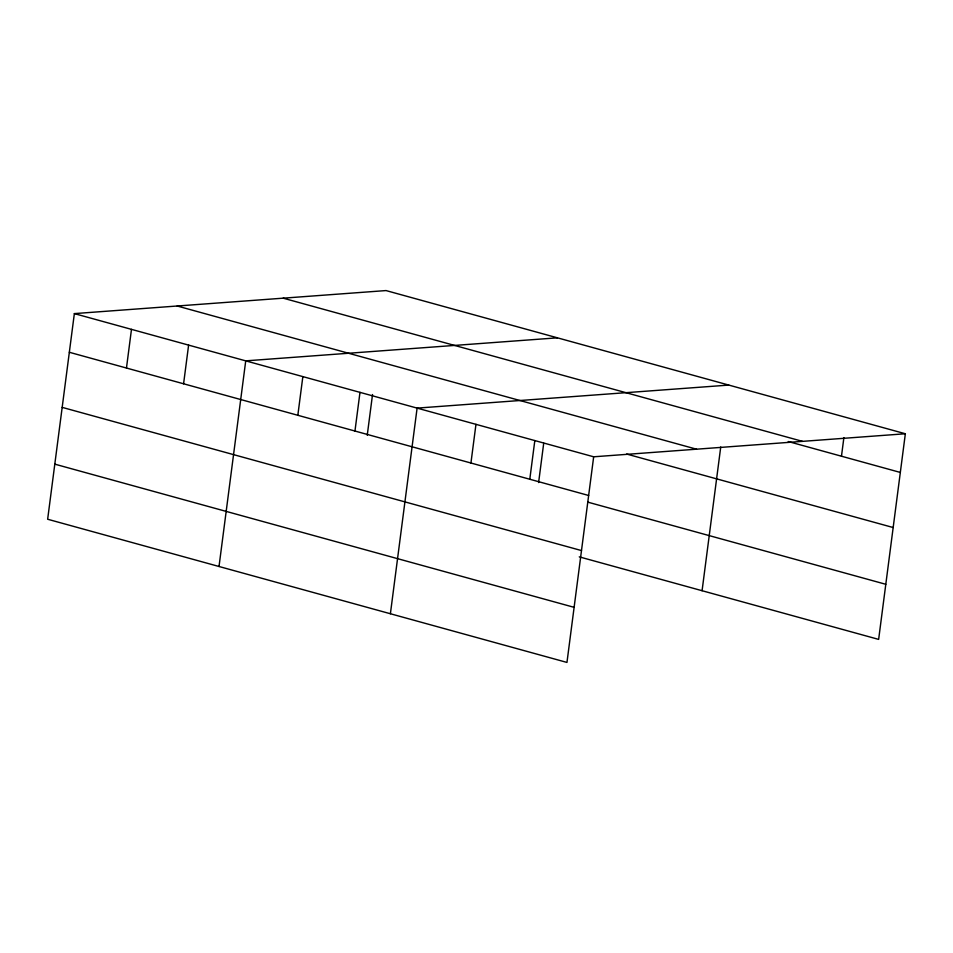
<?xml version="1.0" encoding="UTF-8"?>
<svg xmlns="http://www.w3.org/2000/svg" width="953" height="953" viewBox="0 0 953 953"><rect width="100%" height="100%" fill="white"/><g stroke="black" fill="none" stroke-linecap="round" stroke-linejoin="round"><path stroke-width="1.43" d="M905.35 433.758L386.036 290.57L74.358 313.608L47.65 519.242L566.964 662.43L593.671 456.797L905.35 433.758L878.642 639.392L579.257 556.85M126.463 368.037L131.478 329.357M183.584 383.785L188.611 345.105M219.023 566.487L245.731 360.853L557.41 337.827M297.836 415.282L302.851 376.602M354.957 431.042L359.984 392.362M367.239 435.283L372.528 394.53M390.396 613.744L417.104 408.11L728.783 385.083M470.937 463.015L475.964 424.335M529.797 479.24L534.824 440.572M538.612 482.54L543.71 443.24M702.075 590.717L720.742 446.957M841.475 456.213L843.893 437.594M283.184 298.17L802.497 441.358M788.214 441.525L900.323 472.438M177.21 306.008L696.524 449.197M626.633 454.045L893.175 527.533M74.358 313.608L593.671 456.797M69.331 352.276L588.656 495.477M587.834 502.148L885.802 584.296M62.183 407.372L581.497 550.572M54.809 464.147L574.123 607.335"/></g></svg>
